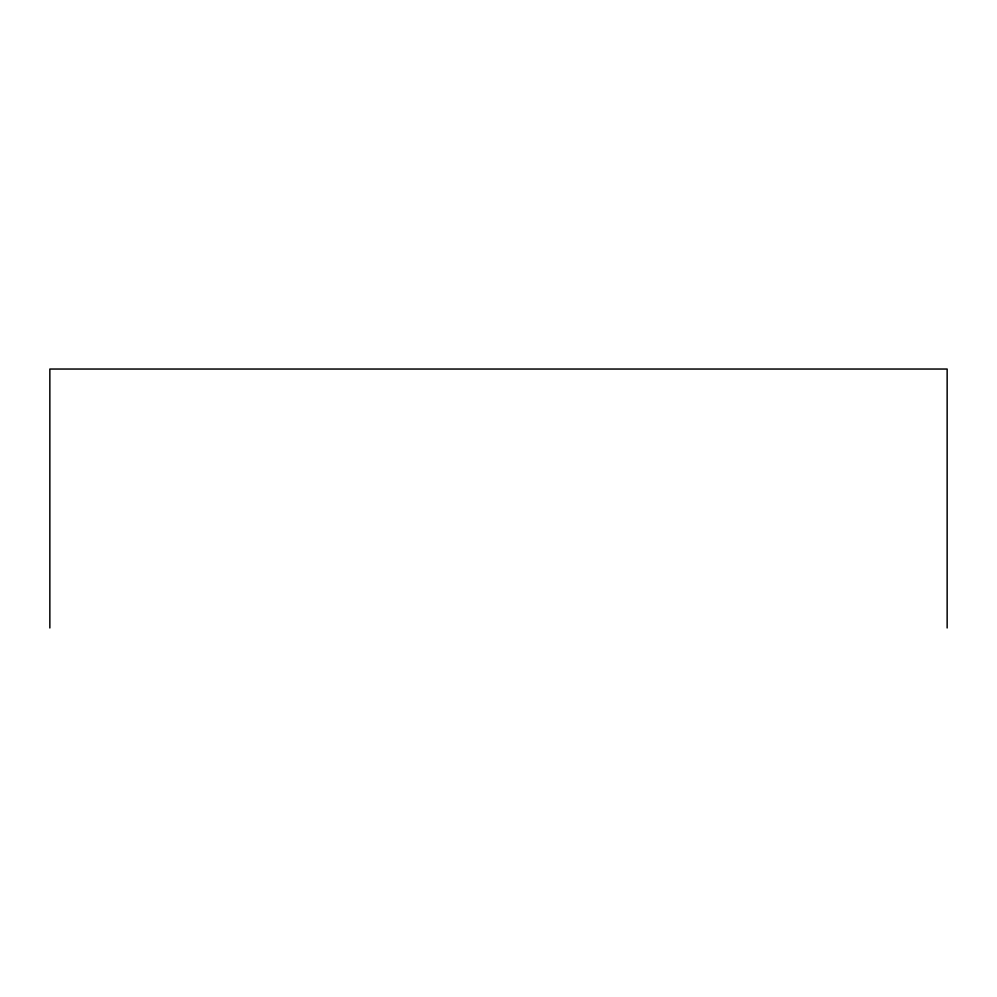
<?xml version="1.0" encoding="UTF-8"?>
<svg xmlns="http://www.w3.org/2000/svg" width="997" height="997" viewBox="0 0 997 997"><rect width="100%" height="100%" fill="white"/><g stroke="black" fill="none" stroke-linecap="round" stroke-linejoin="round"><path stroke-width="1.5" d="M947.15 627.96L947.15 369.04L49.85 369.04L49.85 627.96"/></g></svg>
